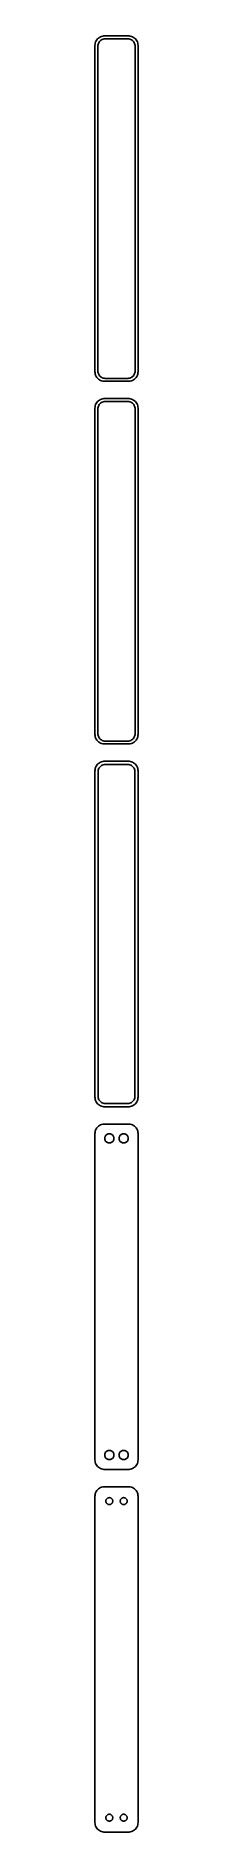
# Model space of a CAD drawing. Header units: metres. Extents: x -11 to 11, y 666 to 1602.
import ezdxf

# ---------------------------------------------------------------- set-up
doc = ezdxf.new("R2010")
doc.units = ezdxf.units.M

msp = doc.modelspace()

# ---------------------------------------------------------------- linework, layer by layer
for p, q in [((-9.43712, 1600.85), (-9.89484, 1600.42)), ((-8.92912, 1601.22), (-9.43712, 1600.85)), ((-8.37889, 1601.52), (-8.92912, 1601.22)), ((-7.79507, 1601.76), (-8.37889, 1601.52)), ((-7.1869, 1601.91), (-7.79507, 1601.76)), ((-6.56395, 1601.99), (-7.1869, 1601.91)), ((6.56395, 1601.99), (-6.56395, 1601.99)), ((7.1869, 1601.91), (6.56395, 1601.99)), ((7.79507, 1601.76), (7.1869, 1601.91)), ((8.37889, 1601.52), (7.79507, 1601.76)), ((8.92912, 1601.22), (8.37889, 1601.52)), ((9.43712, 1600.85), (8.92912, 1601.22)), ((9.89484, 1600.42), (9.43712, 1600.85)), ((-11.2106, 1597.63), (-11.25, 1597)), ((-11.25, 1597), (-11.25, 1427)), ((-11.0929, 1598.24), (-11.2106, 1597.63)), ((-10.8989, 1598.84), (-11.0929, 1598.24)), ((-10.6315, 1599.41), (-10.8989, 1598.84)), ((-10.2951, 1599.94), (-10.6315, 1599.41)), ((-9.89484, 1600.42), (-10.2951, 1599.94)), ((-9.75, 1596.5), (-9.71844, 1597)), ((-9.75, 1427.5), (-9.75, 1596.5)), ((-9.71844, 1597), (-9.62433, 1597.49)), ((-9.62433, 1597.49), (-9.4691, 1597.97)), ((-9.4691, 1597.97), (-9.25522, 1598.43)), ((-9.25522, 1598.43), (-8.98605, 1598.85)), ((-8.98605, 1598.85), (-8.66586, 1599.24)), ((-8.66586, 1599.24), (-8.29968, 1599.58)), ((-8.29968, 1599.58), (-7.8933, 1599.88)), ((-7.8933, 1599.88), (-7.45311, 1600.12)), ((-7.45311, 1600.12), (-6.98605, 1600.3)), ((-6.98605, 1600.3), (-6.49951, 1600.43)), ((-6.49951, 1600.43), (-6.00116, 1600.49)), ((-6.00116, 1600.49), (6.00116, 1600.49)), ((6.00116, 1600.49), (6.49951, 1600.43)), ((6.49951, 1600.43), (6.98605, 1600.3)), ((6.98605, 1600.3), (7.45311, 1600.12)), ((7.45311, 1600.12), (7.8933, 1599.88)), ((7.8933, 1599.88), (8.29968, 1599.58)), ((8.29968, 1599.58), (8.66586, 1599.24)), ((8.66586, 1599.24), (8.98605, 1598.85)), ((8.98605, 1598.85), (9.25522, 1598.43)), ((9.25522, 1598.43), (9.4691, 1597.97)), ((9.4691, 1597.97), (9.62433, 1597.49)), ((9.62433, 1597.49), (9.71844, 1597)), ((9.71844, 1597), (9.75, 1596.5)), ((9.75, 1596.5), (9.75, 1427.5)), ((10.2951, 1599.94), (9.89484, 1600.42)), ((10.6315, 1599.41), (10.2951, 1599.94)), ((10.8989, 1598.84), (10.6315, 1599.41)), ((11.0929, 1598.24), (10.8989, 1598.84)), ((11.2106, 1597.63), (11.0929, 1598.24)), ((11.25, 1597), (11.2106, 1597.63)), ((11.25, 1427), (11.25, 1597)), ((-11.25, 1427), (-11.2106, 1426.37)), ((-11.2106, 1426.37), (-11.0929, 1425.76)), ((-11.0929, 1425.76), (-10.8989, 1425.16)), ((-10.8989, 1425.16), (-10.6315, 1424.59)), ((-10.6315, 1424.59), (-10.2951, 1424.06)), ((-10.2951, 1424.06), (-9.89484, 1423.58)), ((-9.89484, 1423.58), (-9.43712, 1423.15)), ((-9.71844, 1427), (-9.75, 1427.5)), ((-9.62433, 1426.51), (-9.71844, 1427)), ((-9.4691, 1426.03), (-9.62433, 1426.51)), ((-9.25522, 1425.57), (-9.4691, 1426.03)), ((-9.43712, 1423.15), (-8.92912, 1422.78)), ((-8.98605, 1425.15), (-9.25522, 1425.57)), ((-8.66586, 1424.76), (-8.98605, 1425.15)), ((-8.92912, 1422.78), (-8.37889, 1422.48)), ((-8.29968, 1424.42), (-8.66586, 1424.76)), ((-7.8933, 1424.12), (-8.29968, 1424.42)), ((-7.45311, 1423.88), (-7.8933, 1424.12)), ((-6.98605, 1423.7), (-7.45311, 1423.88)), ((-6.49951, 1423.57), (-6.98605, 1423.7)), ((-6.00116, 1423.51), (-6.49951, 1423.57)), ((6.00116, 1423.51), (-6.00116, 1423.51)), ((6.49951, 1423.57), (6.00116, 1423.51)), ((6.98605, 1423.7), (6.49951, 1423.57)), ((7.45311, 1423.88), (6.98605, 1423.7)), ((7.8933, 1424.12), (7.45311, 1423.88)), ((8.29968, 1424.42), (7.8933, 1424.12)), ((8.66586, 1424.76), (8.29968, 1424.42)), ((8.37889, 1422.48), (8.92912, 1422.78)), ((8.98605, 1425.15), (8.66586, 1424.76)), ((8.92912, 1422.78), (9.43712, 1423.15)), ((9.25522, 1425.57), (8.98605, 1425.15)), ((9.4691, 1426.03), (9.25522, 1425.57)), ((9.43712, 1423.15), (9.89484, 1423.58)), ((9.62433, 1426.51), (9.4691, 1426.03)), ((9.71844, 1427), (9.62433, 1426.51)), ((9.75, 1427.5), (9.71844, 1427)), ((9.89484, 1423.58), (10.2951, 1424.06)), ((10.2951, 1424.06), (10.6315, 1424.59)), ((10.6315, 1424.59), (10.8989, 1425.16)), ((10.8989, 1425.16), (11.0929, 1425.76)), ((11.0929, 1425.76), (11.2106, 1426.37)), ((11.2106, 1426.37), (11.25, 1427)), ((-8.37889, 1422.48), (-7.79507, 1422.24)), ((-7.79507, 1422.24), (-7.1869, 1422.09)), ((-7.1869, 1422.09), (-6.56395, 1422.01)), ((-6.56395, 1422.01), (6.56395, 1422.01)), ((6.56395, 1422.01), (7.1869, 1422.09)), ((7.1869, 1422.09), (7.79507, 1422.24)), ((7.79507, 1422.24), (8.37889, 1422.48)), ((-11.2106, 1408.63), (-11.25, 1408)), ((-11.25, 1408), (-11.25, 1238)), ((-11.0929, 1409.24), (-11.2106, 1408.63)), ((-10.8989, 1409.84), (-11.0929, 1409.24)), ((-10.6315, 1410.41), (-10.8989, 1409.84)), ((-10.2951, 1410.94), (-10.6315, 1410.41)), ((-9.89484, 1411.42), (-10.2951, 1410.94)), ((-9.43712, 1411.85), (-9.89484, 1411.42)), ((-9.75, 1407.5), (-9.71844, 1408)), ((-9.75, 1238.5), (-9.75, 1407.5)), ((-9.71844, 1408), (-9.62433, 1408.49)), ((-9.62433, 1408.49), (-9.4691, 1408.97)), ((-9.4691, 1408.97), (-9.25522, 1409.43)), ((-8.92912, 1412.22), (-9.43712, 1411.85)), ((-9.25522, 1409.43), (-8.98605, 1409.85)), ((-8.98605, 1409.85), (-8.66586, 1410.24)), ((-8.37889, 1412.52), (-8.92912, 1412.22)), ((-8.66586, 1410.24), (-8.29968, 1410.58)), ((-7.79507, 1412.76), (-8.37889, 1412.52)), ((-8.29968, 1410.58), (-7.8933, 1410.88)), ((-7.8933, 1410.88), (-7.45311, 1411.12)), ((-7.1869, 1412.91), (-7.79507, 1412.76)), ((-7.45311, 1411.12), (-6.98605, 1411.3)), ((-6.56395, 1412.99), (-7.1869, 1412.91)), ((-6.98605, 1411.3), (-6.49951, 1411.43)), ((6.56395, 1412.99), (-6.56395, 1412.99)), ((-6.49951, 1411.43), (-6.00116, 1411.49)), ((-6.00116, 1411.49), (6.00116, 1411.49)), ((6.00116, 1411.49), (6.49951, 1411.43)), ((6.49951, 1411.43), (6.98605, 1411.3)), ((7.1869, 1412.91), (6.56395, 1412.99)), ((6.98605, 1411.3), (7.45311, 1411.12)), ((7.79507, 1412.76), (7.1869, 1412.91)), ((7.45311, 1411.12), (7.8933, 1410.88)), ((8.37889, 1412.52), (7.79507, 1412.76)), ((7.8933, 1410.88), (8.29968, 1410.58)), ((8.29968, 1410.58), (8.66586, 1410.24)), ((8.92912, 1412.22), (8.37889, 1412.52)), ((8.66586, 1410.24), (8.98605, 1409.85)), ((9.43712, 1411.85), (8.92912, 1412.22)), ((8.98605, 1409.85), (9.25522, 1409.43)), ((9.25522, 1409.43), (9.4691, 1408.97)), ((9.89484, 1411.42), (9.43712, 1411.85)), ((9.4691, 1408.97), (9.62433, 1408.49)), ((9.62433, 1408.49), (9.71844, 1408)), ((9.71844, 1408), (9.75, 1407.5)), ((9.75, 1407.5), (9.75, 1238.5)), ((10.2951, 1410.94), (9.89484, 1411.42)), ((10.6315, 1410.41), (10.2951, 1410.94)), ((10.8989, 1409.84), (10.6315, 1410.41)), ((11.0929, 1409.24), (10.8989, 1409.84)), ((11.2106, 1408.63), (11.0929, 1409.24)), ((11.25, 1408), (11.2106, 1408.63)), ((11.25, 1238), (11.25, 1408)), ((-11.25, 1238), (-11.2106, 1237.37)), ((-11.2106, 1237.37), (-11.0929, 1236.76)), ((-11.0929, 1236.76), (-10.8989, 1236.16)), ((-10.8989, 1236.16), (-10.6315, 1235.59)), ((-10.6315, 1235.59), (-10.2951, 1235.06)), ((-9.71844, 1238), (-9.75, 1238.5)), ((-9.62433, 1237.51), (-9.71844, 1238)), ((-9.4691, 1237.03), (-9.62433, 1237.51)), ((-9.25522, 1236.57), (-9.4691, 1237.03)), ((-8.98605, 1236.15), (-9.25522, 1236.57)), ((-8.66586, 1235.76), (-8.98605, 1236.15)), ((-8.29968, 1235.42), (-8.66586, 1235.76)), ((8.66586, 1235.76), (8.29968, 1235.42)), ((8.98605, 1236.15), (8.66586, 1235.76)), ((9.25522, 1236.57), (8.98605, 1236.15)), ((9.4691, 1237.03), (9.25522, 1236.57)), ((9.62433, 1237.51), (9.4691, 1237.03)), ((9.71844, 1238), (9.62433, 1237.51)), ((9.75, 1238.5), (9.71844, 1238)), ((10.2951, 1235.06), (10.6315, 1235.59)), ((10.6315, 1235.59), (10.8989, 1236.16)), ((10.8989, 1236.16), (11.0929, 1236.76)), ((11.0929, 1236.76), (11.2106, 1237.37)), ((11.2106, 1237.37), (11.25, 1238)), ((-10.2951, 1235.06), (-9.89484, 1234.58)), ((-9.89484, 1234.58), (-9.43712, 1234.15)), ((-9.43712, 1234.15), (-8.92912, 1233.78)), ((-8.92912, 1233.78), (-8.37889, 1233.48)), ((-8.37889, 1233.48), (-7.79507, 1233.24)), ((-7.8933, 1235.12), (-8.29968, 1235.42)), ((-7.45311, 1234.88), (-7.8933, 1235.12)), ((-7.79507, 1233.24), (-7.1869, 1233.09)), ((-6.98605, 1234.7), (-7.45311, 1234.88)), ((-7.1869, 1233.09), (-6.56395, 1233.01)), ((-6.49951, 1234.57), (-6.98605, 1234.7)), ((-6.56395, 1233.01), (6.56395, 1233.01)), ((-6.00116, 1234.51), (-6.49951, 1234.57)), ((6.00116, 1234.51), (-6.00116, 1234.51)), ((6.49951, 1234.57), (6.00116, 1234.51)), ((6.98605, 1234.7), (6.49951, 1234.57)), ((6.56395, 1233.01), (7.1869, 1233.09)), ((7.45311, 1234.88), (6.98605, 1234.7)), ((7.1869, 1233.09), (7.79507, 1233.24)), ((7.8933, 1235.12), (7.45311, 1234.88)), ((7.79507, 1233.24), (8.37889, 1233.48)), ((8.29968, 1235.42), (7.8933, 1235.12)), ((8.37889, 1233.48), (8.92912, 1233.78)), ((8.92912, 1233.78), (9.43712, 1234.15)), ((9.43712, 1234.15), (9.89484, 1234.58)), ((9.89484, 1234.58), (10.2951, 1235.06)), ((-11.2106, 1219.63), (-11.25, 1219)), ((-11.25, 1219), (-11.25, 1049)), ((-11.0929, 1220.24), (-11.2106, 1219.63)), ((-10.8989, 1220.84), (-11.0929, 1220.24)), ((-10.6315, 1221.41), (-10.8989, 1220.84)), ((-10.2951, 1221.94), (-10.6315, 1221.41)), ((-9.89484, 1222.42), (-10.2951, 1221.94)), ((-9.43712, 1222.85), (-9.89484, 1222.42)), ((-9.62262, 1218.5), (-9.59209, 1218.99)), ((-9.62262, 1049.5), (-9.62262, 1218.5)), ((-9.59209, 1218.99), (-9.50096, 1219.46)), ((-9.50096, 1219.46), (-9.35068, 1219.93)), ((-8.92912, 1223.22), (-9.43712, 1222.85)), ((-9.35068, 1219.93), (-9.1436, 1220.37)), ((-9.1436, 1220.37), (-8.88301, 1220.78)), ((-8.37889, 1223.52), (-8.92912, 1223.22)), ((-8.88301, 1220.78), (-8.57301, 1221.15)), ((-8.57301, 1221.15), (-8.21851, 1221.48)), ((-7.79507, 1223.76), (-8.37889, 1223.52)), ((-8.21851, 1221.48), (-7.82506, 1221.77)), ((-7.82506, 1221.77), (-7.39888, 1222)), ((-7.1869, 1223.91), (-7.79507, 1223.76)), ((-7.39888, 1222), (-6.9467, 1222.18)), ((-6.56395, 1223.99), (-7.1869, 1223.91)), ((-6.9467, 1222.18), (-6.47565, 1222.3)), ((6.56395, 1223.99), (-6.56395, 1223.99)), ((-6.47565, 1222.3), (-5.99316, 1222.36)), ((-5.99316, 1222.36), (5.99316, 1222.36)), ((5.99316, 1222.36), (6.47565, 1222.3)), ((6.47565, 1222.3), (6.9467, 1222.18)), ((7.1869, 1223.91), (6.56395, 1223.99)), ((6.9467, 1222.18), (7.39888, 1222)), ((7.79507, 1223.76), (7.1869, 1223.91)), ((7.39888, 1222), (7.82506, 1221.77)), ((8.37889, 1223.52), (7.79507, 1223.76)), ((7.82506, 1221.77), (8.21851, 1221.48)), ((8.21851, 1221.48), (8.57301, 1221.15)), ((8.92912, 1223.22), (8.37889, 1223.52)), ((8.57301, 1221.15), (8.88301, 1220.78)), ((8.88301, 1220.78), (9.1436, 1220.37)), ((9.43712, 1222.85), (8.92912, 1223.22)), ((9.1436, 1220.37), (9.35068, 1219.93)), ((9.35068, 1219.93), (9.50096, 1219.46)), ((9.89484, 1222.42), (9.43712, 1222.85)), ((9.50096, 1219.46), (9.59209, 1218.99)), ((9.59209, 1218.99), (9.62262, 1218.5)), ((9.62262, 1218.5), (9.62262, 1049.5)), ((10.2951, 1221.94), (9.89484, 1222.42)), ((10.6315, 1221.41), (10.2951, 1221.94)), ((10.8989, 1220.84), (10.6315, 1221.41)), ((11.0929, 1220.24), (10.8989, 1220.84)), ((11.2106, 1219.63), (11.0929, 1220.24)), ((11.25, 1219), (11.2106, 1219.63)), ((11.25, 1049), (11.25, 1219)), ((-11.25, 1049), (-11.2106, 1048.37)), ((-11.2106, 1048.37), (-11.0929, 1047.76)), ((-9.59209, 1049.01), (-9.62262, 1049.5)), ((-9.50096, 1048.54), (-9.59209, 1049.01)), ((-9.35068, 1048.07), (-9.50096, 1048.54)), ((9.50096, 1048.54), (9.35068, 1048.07)), ((9.59209, 1049.01), (9.50096, 1048.54)), ((9.62262, 1049.5), (9.59209, 1049.01)), ((11.0929, 1047.76), (11.2106, 1048.37)), ((11.2106, 1048.37), (11.25, 1049)), ((-11.0929, 1047.76), (-10.8989, 1047.16)), ((-10.8989, 1047.16), (-10.6315, 1046.59)), ((-10.6315, 1046.59), (-10.2951, 1046.06)), ((-10.2951, 1046.06), (-9.89484, 1045.58)), ((-9.89484, 1045.58), (-9.43712, 1045.15)), ((-9.43712, 1045.15), (-8.92912, 1044.78)), ((-9.1436, 1047.63), (-9.35068, 1048.07)), ((-8.88301, 1047.22), (-9.1436, 1047.63)), ((-8.92912, 1044.78), (-8.37889, 1044.48)), ((-8.57301, 1046.85), (-8.88301, 1047.22)), ((-8.21851, 1046.52), (-8.57301, 1046.85)), ((-8.37889, 1044.48), (-7.79507, 1044.24)), ((-7.82506, 1046.23), (-8.21851, 1046.52)), ((-7.39888, 1046), (-7.82506, 1046.23)), ((-7.79507, 1044.24), (-7.1869, 1044.09)), ((-6.9467, 1045.82), (-7.39888, 1046)), ((-7.1869, 1044.09), (-6.56395, 1044.01)), ((-6.47565, 1045.7), (-6.9467, 1045.82)), ((-6.56395, 1044.01), (6.56395, 1044.01)), ((-5.99316, 1045.64), (-6.47565, 1045.7)), ((5.99316, 1045.64), (-5.99316, 1045.64)), ((6.47565, 1045.7), (5.99316, 1045.64)), ((6.9467, 1045.82), (6.47565, 1045.7)), ((6.56395, 1044.01), (7.1869, 1044.09)), ((7.39888, 1046), (6.9467, 1045.82)), ((7.1869, 1044.09), (7.79507, 1044.24)), ((7.82506, 1046.23), (7.39888, 1046)), ((7.79507, 1044.24), (8.37889, 1044.48)), ((8.21851, 1046.52), (7.82506, 1046.23)), ((8.57301, 1046.85), (8.21851, 1046.52)), ((8.37889, 1044.48), (8.92912, 1044.78)), ((8.88301, 1047.22), (8.57301, 1046.85)), ((9.1436, 1047.63), (8.88301, 1047.22)), ((8.92912, 1044.78), (9.43712, 1045.15)), ((9.35068, 1048.07), (9.1436, 1047.63)), ((9.43712, 1045.15), (9.89484, 1045.58)), ((9.89484, 1045.58), (10.2951, 1046.06)), ((10.2951, 1046.06), (10.6315, 1046.59)), ((10.6315, 1046.59), (10.8989, 1047.16)), ((10.8989, 1047.16), (11.0929, 1047.76)), ((-11.2106, 1030.63), (-11.25, 1030)), ((-11.25, 1030), (-11.25, 860)), ((-11.0929, 1031.24), (-11.2106, 1030.63)), ((-10.8989, 1031.84), (-11.0929, 1031.24)), ((-10.6315, 1032.41), (-10.8989, 1031.84)), ((-10.2951, 1032.94), (-10.6315, 1032.41)), ((-9.89484, 1033.42), (-10.2951, 1032.94)), ((-9.43712, 1033.85), (-9.89484, 1033.42)), ((-8.92912, 1034.22), (-9.43712, 1033.85)), ((-8.37889, 1034.52), (-8.92912, 1034.22)), ((-7.79507, 1034.76), (-8.37889, 1034.52)), ((-7.1869, 1034.91), (-7.79507, 1034.76)), ((-6.56395, 1034.99), (-7.1869, 1034.91)), ((6.56395, 1034.99), (-6.56395, 1034.99)), ((-5.03598, 1029.53), (-4.77187, 1029.67)), ((-4.77187, 1029.67), (-4.49164, 1029.78)), ((-4.49164, 1029.78), (-4.19971, 1029.86)), ((-4.19971, 1029.86), (-3.9007, 1029.9)), ((-3.9007, 1029.9), (-3.59929, 1029.9)), ((-3.59929, 1029.9), (-3.30028, 1029.86)), ((-3.30028, 1029.86), (-3.00835, 1029.78)), ((-3.00835, 1029.78), (-2.72812, 1029.67)), ((-2.72812, 1029.67), (-2.464, 1029.53)), ((2.464, 1029.53), (2.72812, 1029.67)), ((2.72812, 1029.67), (3.00835, 1029.78)), ((3.00835, 1029.78), (3.30028, 1029.86)), ((3.30028, 1029.86), (3.59929, 1029.9)), ((3.59929, 1029.9), (3.9007, 1029.9)), ((3.9007, 1029.9), (4.19971, 1029.86)), ((4.19971, 1029.86), (4.49164, 1029.78)), ((4.49164, 1029.78), (4.77187, 1029.67)), ((4.77187, 1029.67), (5.03598, 1029.53)), ((7.1869, 1034.91), (6.56395, 1034.99)), ((7.79507, 1034.76), (7.1869, 1034.91)), ((8.37889, 1034.52), (7.79507, 1034.76)), ((8.92912, 1034.22), (8.37889, 1034.52)), ((9.43712, 1033.85), (8.92912, 1034.22)), ((9.89484, 1033.42), (9.43712, 1033.85)), ((10.2951, 1032.94), (9.89484, 1033.42)), ((10.6315, 1032.41), (10.2951, 1032.94)), ((10.8989, 1031.84), (10.6315, 1032.41)), ((11.0929, 1031.24), (10.8989, 1031.84)), ((11.2106, 1030.63), (11.0929, 1031.24)), ((11.25, 1030), (11.2106, 1030.63)), ((11.25, 860), (11.25, 1030)), ((-6.14999, 1027.5), (-6.13107, 1027.8)), ((-6.13107, 1027.2), (-6.14999, 1027.5)), ((-6.13107, 1027.8), (-6.07458, 1028.1)), ((-6.07458, 1026.9), (-6.13107, 1027.2)), ((-6.07458, 1028.1), (-5.98146, 1028.38)), ((-5.98146, 1026.62), (-6.07458, 1026.9)), ((-5.98146, 1028.38), (-5.85313, 1028.66)), ((-5.85313, 1026.34), (-5.98146, 1026.62)), ((-5.85313, 1028.66), (-5.69164, 1028.91)), ((-5.69164, 1026.09), (-5.85313, 1026.34)), ((-5.69164, 1028.91), (-5.49951, 1029.14)), ((-5.49951, 1025.86), (-5.69164, 1026.09)), ((-5.49951, 1029.14), (-5.27982, 1029.35)), ((-5.27982, 1025.65), (-5.49951, 1025.86)), ((-5.27982, 1029.35), (-5.03598, 1029.53)), ((-5.03598, 1025.47), (-5.27982, 1025.65)), ((-4.77187, 1025.33), (-5.03598, 1025.47)), ((-4.49164, 1025.22), (-4.77187, 1025.33)), ((-4.19971, 1025.14), (-4.49164, 1025.22)), ((-3.9007, 1025.1), (-4.19971, 1025.14)), ((-3.59929, 1025.1), (-3.9007, 1025.1)), ((-3.30028, 1025.14), (-3.59929, 1025.1)), ((-3.00835, 1025.22), (-3.30028, 1025.14)), ((-2.72812, 1025.33), (-3.00835, 1025.22)), ((-2.464, 1025.47), (-2.72812, 1025.33)), ((-2.464, 1029.53), (-2.22017, 1029.35)), ((-2.22017, 1025.65), (-2.464, 1025.47)), ((-2.22017, 1029.35), (-2.00047, 1029.14)), ((-2.00047, 1025.86), (-2.22017, 1025.65)), ((-2.00047, 1029.14), (-1.80835, 1028.91)), ((-1.80835, 1026.09), (-2.00047, 1025.86)), ((-1.80835, 1028.91), (-1.64685, 1028.66)), ((-1.64685, 1026.34), (-1.80835, 1026.09)), ((-1.64685, 1028.66), (-1.51852, 1028.38)), ((-1.51852, 1026.62), (-1.64685, 1026.34)), ((-1.51852, 1028.38), (-1.4254, 1028.1)), ((-1.4254, 1026.9), (-1.51852, 1026.62)), ((-1.4254, 1028.1), (-1.36891, 1027.8)), ((-1.36891, 1027.2), (-1.4254, 1026.9)), ((-1.36891, 1027.8), (-1.34999, 1027.5)), ((-1.34999, 1027.5), (-1.36891, 1027.2)), ((1.34999, 1027.5), (1.36891, 1027.8)), ((1.36891, 1027.2), (1.34999, 1027.5)), ((1.36891, 1027.8), (1.4254, 1028.1)), ((1.4254, 1026.9), (1.36891, 1027.2)), ((1.4254, 1028.1), (1.51852, 1028.38)), ((1.51852, 1026.62), (1.4254, 1026.9)), ((1.51852, 1028.38), (1.64685, 1028.66)), ((1.64685, 1026.34), (1.51852, 1026.62)), ((1.64685, 1028.66), (1.80835, 1028.91)), ((1.80835, 1026.09), (1.64685, 1026.34)), ((1.80835, 1028.91), (2.00047, 1029.14)), ((2.00047, 1025.86), (1.80835, 1026.09)), ((2.00047, 1029.14), (2.22017, 1029.35)), ((2.22017, 1025.65), (2.00047, 1025.86)), ((2.22017, 1029.35), (2.464, 1029.53)), ((2.464, 1025.47), (2.22017, 1025.65)), ((2.72812, 1025.33), (2.464, 1025.47)), ((3.00835, 1025.22), (2.72812, 1025.33)), ((3.30028, 1025.14), (3.00835, 1025.22)), ((3.59929, 1025.1), (3.30028, 1025.14)), ((3.9007, 1025.1), (3.59929, 1025.1)), ((4.19971, 1025.14), (3.9007, 1025.1)), ((4.49164, 1025.22), (4.19971, 1025.14)), ((4.77187, 1025.33), (4.49164, 1025.22)), ((5.03598, 1025.47), (4.77187, 1025.33)), ((5.03598, 1029.53), (5.27982, 1029.35)), ((5.27982, 1025.65), (5.03598, 1025.47)), ((5.27982, 1029.35), (5.49951, 1029.14)), ((5.49951, 1025.86), (5.27982, 1025.65)), ((5.49951, 1029.14), (5.69164, 1028.91)), ((5.69164, 1026.09), (5.49951, 1025.86)), ((5.69164, 1028.91), (5.85313, 1028.66)), ((5.85313, 1026.34), (5.69164, 1026.09)), ((5.85313, 1028.66), (5.98146, 1028.38)), ((5.98146, 1026.62), (5.85313, 1026.34)), ((5.98146, 1028.38), (6.07458, 1028.1)), ((6.07458, 1026.9), (5.98146, 1026.62)), ((6.07458, 1028.1), (6.13107, 1027.8)), ((6.13107, 1027.2), (6.07458, 1026.9)), ((6.13107, 1027.8), (6.14999, 1027.5)), ((6.14999, 1027.5), (6.13107, 1027.2)), ((-6.14999, 862.5), (-6.13107, 862.801)), ((-6.13107, 862.199), (-6.14999, 862.5)), ((-6.13107, 862.801), (-6.07458, 863.097)), ((-6.07458, 861.903), (-6.13107, 862.199)), ((-6.07458, 863.097), (-5.98146, 863.383)), ((-5.98146, 861.617), (-6.07458, 861.903)), ((-5.98146, 863.383), (-5.85313, 863.656)), ((-5.85313, 861.344), (-5.98146, 861.617)), ((-5.85313, 863.656), (-5.69164, 863.911)), ((-5.69164, 861.089), (-5.85313, 861.344)), ((-5.69164, 863.911), (-5.49951, 864.143)), ((-5.49951, 864.143), (-5.27982, 864.349)), ((-5.27982, 864.349), (-5.03598, 864.526)), ((-5.03598, 864.526), (-4.77187, 864.672)), ((-4.77187, 864.672), (-4.49164, 864.783)), ((-4.49164, 864.783), (-4.19971, 864.857)), ((-4.19971, 864.857), (-3.9007, 864.895)), ((-3.9007, 864.895), (-3.59929, 864.895)), ((-3.59929, 864.895), (-3.30028, 864.857)), ((-3.30028, 864.857), (-3.00835, 864.783)), ((-3.00835, 864.783), (-2.72812, 864.672)), ((-2.72812, 864.672), (-2.464, 864.526)), ((-2.464, 864.526), (-2.22017, 864.349)), ((-2.22017, 864.349), (-2.00047, 864.143)), ((-2.00047, 864.143), (-1.80835, 863.911)), ((-1.80835, 863.911), (-1.64685, 863.656)), ((-1.64685, 861.344), (-1.80835, 861.089)), ((-1.64685, 863.656), (-1.51852, 863.383)), ((-1.51852, 861.617), (-1.64685, 861.344)), ((-1.51852, 863.383), (-1.4254, 863.097)), ((-1.4254, 861.903), (-1.51852, 861.617)), ((-1.4254, 863.097), (-1.36891, 862.801)), ((-1.36891, 862.199), (-1.4254, 861.903)), ((-1.36891, 862.801), (-1.34999, 862.5)), ((-1.34999, 862.5), (-1.36891, 862.199)), ((1.34999, 862.5), (1.36891, 862.801)), ((1.36891, 862.199), (1.34999, 862.5)), ((1.36891, 862.801), (1.4254, 863.097)), ((1.4254, 861.903), (1.36891, 862.199)), ((1.4254, 863.097), (1.51852, 863.383)), ((1.51852, 861.617), (1.4254, 861.903)), ((1.51852, 863.383), (1.64685, 863.656)), ((1.64685, 861.344), (1.51852, 861.617)), ((1.64685, 863.656), (1.80835, 863.911)), ((1.80835, 861.089), (1.64685, 861.344)), ((1.80835, 863.911), (2.00047, 864.143)), ((2.00047, 864.143), (2.22017, 864.349)), ((2.22017, 864.349), (2.464, 864.526)), ((2.464, 864.526), (2.72812, 864.672)), ((2.72812, 864.672), (3.00835, 864.783)), ((3.00835, 864.783), (3.30028, 864.857)), ((3.30028, 864.857), (3.59929, 864.895)), ((3.59929, 864.895), (3.9007, 864.895)), ((3.9007, 864.895), (4.19971, 864.857)), ((4.19971, 864.857), (4.49164, 864.783)), ((4.49164, 864.783), (4.77187, 864.672)), ((4.77187, 864.672), (5.03598, 864.526)), ((5.03598, 864.526), (5.27982, 864.349)), ((5.27982, 864.349), (5.49951, 864.143)), ((5.49951, 864.143), (5.69164, 863.911)), ((5.69164, 863.911), (5.85313, 863.656)), ((5.85313, 861.344), (5.69164, 861.089)), ((5.85313, 863.656), (5.98146, 863.383)), ((5.98146, 861.617), (5.85313, 861.344)), ((5.98146, 863.383), (6.07458, 863.097)), ((6.07458, 861.903), (5.98146, 861.617)), ((6.07458, 863.097), (6.13107, 862.801)), ((6.13107, 862.199), (6.07458, 861.903)), ((6.13107, 862.801), (6.14999, 862.5)), ((6.14999, 862.5), (6.13107, 862.199)), ((-11.25, 860), (-11.2106, 859.373)), ((-11.2106, 859.373), (-11.0929, 858.757)), ((-11.0929, 858.757), (-10.8989, 858.159)), ((-10.8989, 858.159), (-10.6315, 857.591)), ((-10.6315, 857.591), (-10.2951, 857.061)), ((-10.2951, 857.061), (-9.89484, 856.577)), ((-9.89484, 856.577), (-9.43712, 856.147)), ((-9.43712, 856.147), (-8.92912, 855.778)), ((-8.92912, 855.778), (-8.37889, 855.476)), ((-8.37889, 855.476), (-7.79507, 855.245)), ((-7.79507, 855.245), (-7.1869, 855.089)), ((-7.1869, 855.089), (-6.56395, 855.01)), ((-6.56395, 855.01), (6.56395, 855.01)), ((-5.49951, 860.857), (-5.69164, 861.089)), ((-5.27982, 860.651), (-5.49951, 860.857)), ((-5.03598, 860.474), (-5.27982, 860.651)), ((-4.77187, 860.328), (-5.03598, 860.474)), ((-4.49164, 860.217), (-4.77187, 860.328)), ((-4.19971, 860.143), (-4.49164, 860.217)), ((-3.9007, 860.105), (-4.19971, 860.143)), ((-3.59929, 860.105), (-3.9007, 860.105)), ((-3.30028, 860.143), (-3.59929, 860.105)), ((-3.00835, 860.217), (-3.30028, 860.143)), ((-2.72812, 860.328), (-3.00835, 860.217)), ((-2.464, 860.474), (-2.72812, 860.328)), ((-2.22017, 860.651), (-2.464, 860.474)), ((-2.00047, 860.857), (-2.22017, 860.651)), ((-1.80835, 861.089), (-2.00047, 860.857)), ((2.00047, 860.857), (1.80835, 861.089)), ((2.22017, 860.651), (2.00047, 860.857)), ((2.464, 860.474), (2.22017, 860.651)), ((2.72812, 860.328), (2.464, 860.474)), ((3.00835, 860.217), (2.72812, 860.328)), ((3.30028, 860.143), (3.00835, 860.217)), ((3.59929, 860.105), (3.30028, 860.143)), ((3.9007, 860.105), (3.59929, 860.105)), ((4.19971, 860.143), (3.9007, 860.105)), ((4.49164, 860.217), (4.19971, 860.143)), ((4.77187, 860.328), (4.49164, 860.217)), ((5.03598, 860.474), (4.77187, 860.328)), ((5.27982, 860.651), (5.03598, 860.474)), ((5.49951, 860.857), (5.27982, 860.651)), ((5.69164, 861.089), (5.49951, 860.857)), ((6.56395, 855.01), (7.1869, 855.089)), ((7.1869, 855.089), (7.79507, 855.245)), ((7.79507, 855.245), (8.37889, 855.476)), ((8.37889, 855.476), (8.92912, 855.778)), ((8.92912, 855.778), (9.43712, 856.147)), ((9.43712, 856.147), (9.89484, 856.577)), ((9.89484, 856.577), (10.2951, 857.061)), ((10.2951, 857.061), (10.6315, 857.591)), ((10.6315, 857.591), (10.8989, 858.159)), ((10.8989, 858.159), (11.0929, 858.757)), ((11.0929, 858.757), (11.2106, 859.373)), ((11.2106, 859.373), (11.25, 860)), ((-10.8989, 842.841), (-11.0929, 842.243)), ((-10.6315, 843.409), (-10.8989, 842.841)), ((-10.2951, 843.939), (-10.6315, 843.409)), ((-9.89484, 844.423), (-10.2951, 843.939)), ((-9.43712, 844.853), (-9.89484, 844.423)), ((-8.92912, 845.222), (-9.43712, 844.853)), ((-8.37889, 845.524), (-8.92912, 845.222)), ((-7.79507, 845.755), (-8.37889, 845.524)), ((-7.1869, 845.911), (-7.79507, 845.755)), ((-6.56395, 845.99), (-7.1869, 845.911)), ((6.56395, 845.99), (-6.56395, 845.99)), ((7.1869, 845.911), (6.56395, 845.99)), ((7.79507, 845.755), (7.1869, 845.911)), ((8.37889, 845.524), (7.79507, 845.755)), ((8.92912, 845.222), (8.37889, 845.524)), ((9.43712, 844.853), (8.92912, 845.222)), ((9.89484, 844.423), (9.43712, 844.853)), ((10.2951, 843.939), (9.89484, 844.423)), ((10.6315, 843.409), (10.2951, 843.939)), ((10.8989, 842.841), (10.6315, 843.409)), ((11.0929, 842.243), (10.8989, 842.841)), ((-11.2106, 841.627), (-11.25, 841)), ((-11.25, 841), (-11.25, 671)), ((-11.0929, 842.243), (-11.2106, 841.627)), ((-5.54999, 838.5), (-5.5358, 838.726)), ((-5.5358, 838.274), (-5.54999, 838.5)), ((-5.5358, 838.726), (-5.49344, 838.948)), ((-5.49344, 838.052), (-5.5358, 838.274)), ((-5.49344, 838.948), (-5.42358, 839.163)), ((-5.42358, 837.837), (-5.49344, 838.052)), ((-5.42358, 839.163), (-5.32735, 839.367)), ((-5.32735, 837.633), (-5.42358, 837.837)), ((-5.32735, 839.367), (-5.20622, 839.558)), ((-5.20622, 837.442), (-5.32735, 837.633)), ((-5.20622, 839.558), (-5.06213, 839.732)), ((-5.06213, 837.268), (-5.20622, 837.442)), ((-5.06213, 839.732), (-4.89735, 839.887)), ((-4.89735, 837.113), (-5.06213, 837.268)), ((-4.89735, 839.887), (-4.71448, 840.02)), ((-4.71448, 836.98), (-4.89735, 837.113)), ((-4.71448, 840.02), (-4.51639, 840.129)), ((-4.51639, 836.871), (-4.71448, 836.98)), ((-4.51639, 840.129), (-4.30623, 840.212)), ((-4.30623, 836.788), (-4.51639, 836.871)), ((-4.30623, 840.212), (-4.08728, 840.268)), ((-4.08728, 836.732), (-4.30623, 836.788)), ((-4.08728, 840.268), (-3.86302, 840.296)), ((-3.86302, 836.704), (-4.08728, 836.732)), ((-3.86302, 840.296), (-3.63696, 840.296)), ((-3.63696, 836.704), (-3.86302, 836.704)), ((-3.63696, 840.296), (-3.4127, 840.268)), ((-3.4127, 836.732), (-3.63696, 836.704)), ((-3.4127, 840.268), (-3.19376, 840.212)), ((-3.19376, 836.788), (-3.4127, 836.732)), ((-3.19376, 840.212), (-2.9836, 840.129)), ((-2.9836, 836.871), (-3.19376, 836.788)), ((-2.9836, 840.129), (-2.78551, 840.02)), ((-2.78551, 836.98), (-2.9836, 836.871)), ((-2.78551, 840.02), (-2.60263, 839.887)), ((-2.60263, 837.113), (-2.78551, 836.98)), ((-2.60263, 839.887), (-2.43785, 839.732)), ((-2.43785, 837.268), (-2.60263, 837.113)), ((-2.43785, 839.732), (-2.29376, 839.558)), ((-2.29376, 837.442), (-2.43785, 837.268)), ((-2.29376, 839.558), (-2.17264, 839.367)), ((-2.17264, 837.633), (-2.29376, 837.442)), ((-2.17264, 839.367), (-2.0764, 839.163)), ((-2.0764, 837.837), (-2.17264, 837.633)), ((-2.0764, 839.163), (-2.00655, 838.948)), ((-2.00655, 838.052), (-2.0764, 837.837)), ((-2.00655, 838.948), (-1.96419, 838.726)), ((-1.96419, 838.274), (-2.00655, 838.052)), ((-1.96419, 838.726), (-1.95, 838.5)), ((-1.95, 838.5), (-1.96419, 838.274)), ((1.95, 838.5), (1.96419, 838.726)), ((1.96419, 838.274), (1.95, 838.5)), ((1.96419, 838.726), (2.00655, 838.948)), ((2.00655, 838.052), (1.96419, 838.274)), ((2.00655, 838.948), (2.0764, 839.163)), ((2.0764, 837.837), (2.00655, 838.052)), ((2.0764, 839.163), (2.17264, 839.367)), ((2.17264, 837.633), (2.0764, 837.837)), ((2.17264, 839.367), (2.29376, 839.558)), ((2.29376, 837.442), (2.17264, 837.633)), ((2.29376, 839.558), (2.43785, 839.732)), ((2.43785, 837.268), (2.29376, 837.442)), ((2.43785, 839.732), (2.60263, 839.887)), ((2.60263, 837.113), (2.43785, 837.268)), ((2.60263, 839.887), (2.78551, 840.02)), ((2.78551, 836.98), (2.60263, 837.113)), ((2.78551, 840.02), (2.9836, 840.129)), ((2.9836, 836.871), (2.78551, 836.98)), ((2.9836, 840.129), (3.19376, 840.212)), ((3.19376, 836.788), (2.9836, 836.871)), ((3.19376, 840.212), (3.4127, 840.268)), ((3.4127, 836.732), (3.19376, 836.788)), ((3.4127, 840.268), (3.63696, 840.296)), ((3.63696, 836.704), (3.4127, 836.732)), ((3.63696, 840.296), (3.86302, 840.296)), ((3.86302, 836.704), (3.63696, 836.704)), ((3.86302, 840.296), (4.08728, 840.268)), ((4.08728, 836.732), (3.86302, 836.704)), ((4.08728, 840.268), (4.30623, 840.212)), ((4.30623, 836.788), (4.08728, 836.732)), ((4.30623, 840.212), (4.51639, 840.129)), ((4.51639, 836.871), (4.30623, 836.788)), ((4.51639, 840.129), (4.71448, 840.02)), ((4.71448, 836.98), (4.51639, 836.871)), ((4.71448, 840.02), (4.89735, 839.887)), ((4.89735, 837.113), (4.71448, 836.98)), ((4.89735, 839.887), (5.06213, 839.732)), ((5.06213, 837.268), (4.89735, 837.113)), ((5.06213, 839.732), (5.20622, 839.558)), ((5.20622, 837.442), (5.06213, 837.268)), ((5.20622, 839.558), (5.32735, 839.367)), ((5.32735, 837.633), (5.20622, 837.442)), ((5.32735, 839.367), (5.42358, 839.163)), ((5.42358, 837.837), (5.32735, 837.633)), ((5.42358, 839.163), (5.49344, 838.948)), ((5.49344, 838.052), (5.42358, 837.837)), ((5.49344, 838.948), (5.5358, 838.726)), ((5.5358, 838.274), (5.49344, 838.052)), ((5.5358, 838.726), (5.54999, 838.5)), ((5.54999, 838.5), (5.5358, 838.274)), ((11.2106, 841.627), (11.0929, 842.243)), ((11.25, 841), (11.2106, 841.627)), ((11.25, 671), (11.25, 841)), ((-5.5358, 673.726), (-5.49344, 673.948)), ((-5.49344, 673.948), (-5.42358, 674.163)), ((-5.42358, 674.163), (-5.32735, 674.367)), ((-5.32735, 674.367), (-5.20622, 674.558)), ((-5.20622, 674.558), (-5.06213, 674.732)), ((-5.06213, 674.732), (-4.89735, 674.887)), ((-4.89735, 674.887), (-4.71448, 675.02)), ((-4.71448, 675.02), (-4.51639, 675.129)), ((-4.51639, 675.129), (-4.30623, 675.212)), ((-4.30623, 675.212), (-4.08728, 675.268)), ((-4.08728, 675.268), (-3.86302, 675.296)), ((-3.86302, 675.296), (-3.63696, 675.296)), ((-3.63696, 675.296), (-3.4127, 675.268)), ((-3.4127, 675.268), (-3.19376, 675.212)), ((-3.19376, 675.212), (-2.9836, 675.129)), ((-2.9836, 675.129), (-2.78551, 675.02)), ((-2.78551, 675.02), (-2.60263, 674.887)), ((-2.60263, 674.887), (-2.43785, 674.732)), ((-2.43785, 674.732), (-2.29376, 674.558)), ((-2.29376, 674.558), (-2.17264, 674.367)), ((-2.17264, 674.367), (-2.0764, 674.163)), ((-2.0764, 674.163), (-2.00655, 673.948)), ((-2.00655, 673.948), (-1.96419, 673.726)), ((1.96419, 673.726), (2.00655, 673.948)), ((2.00655, 673.948), (2.0764, 674.163)), ((2.0764, 674.163), (2.17264, 674.367)), ((2.17264, 674.367), (2.29376, 674.558)), ((2.29376, 674.558), (2.43785, 674.732)), ((2.43785, 674.732), (2.60263, 674.887)), ((2.60263, 674.887), (2.78551, 675.02)), ((2.78551, 675.02), (2.9836, 675.129)), ((2.9836, 675.129), (3.19376, 675.212)), ((3.19376, 675.212), (3.4127, 675.268)), ((3.4127, 675.268), (3.63696, 675.296)), ((3.63696, 675.296), (3.86302, 675.296)), ((3.86302, 675.296), (4.08728, 675.268)), ((4.08728, 675.268), (4.30623, 675.212)), ((4.30623, 675.212), (4.51639, 675.129)), ((4.51639, 675.129), (4.71448, 675.02)), ((4.71448, 675.02), (4.89735, 674.887)), ((4.89735, 674.887), (5.06213, 674.732)), ((5.06213, 674.732), (5.20622, 674.558)), ((5.20622, 674.558), (5.32735, 674.367)), ((5.32735, 674.367), (5.42358, 674.163)), ((5.42358, 674.163), (5.49344, 673.948)), ((5.49344, 673.948), (5.5358, 673.726)), ((-11.25, 671), (-11.2106, 670.373)), ((-11.2106, 670.373), (-11.0929, 669.757)), ((-11.0929, 669.757), (-10.8989, 669.159)), ((-10.8989, 669.159), (-10.6315, 668.591)), ((-10.6315, 668.591), (-10.2951, 668.061)), ((-10.2951, 668.061), (-9.89484, 667.577)), ((-9.89484, 667.577), (-9.43712, 667.147)), ((-9.43712, 667.147), (-8.92912, 666.778)), ((-8.92912, 666.778), (-8.37889, 666.476)), ((-8.37889, 666.476), (-7.79507, 666.245)), ((-7.79507, 666.245), (-7.1869, 666.089)), ((-7.1869, 666.089), (-6.56395, 666.01)), ((-6.56395, 666.01), (6.56395, 666.01)), ((-5.54999, 673.5), (-5.5358, 673.726)), ((-5.5358, 673.274), (-5.54999, 673.5)), ((-5.49344, 673.052), (-5.5358, 673.274)), ((-5.42358, 672.837), (-5.49344, 673.052)), ((-5.32735, 672.633), (-5.42358, 672.837)), ((-5.20622, 672.442), (-5.32735, 672.633)), ((-5.06213, 672.268), (-5.20622, 672.442)), ((-4.89735, 672.113), (-5.06213, 672.268)), ((-4.71448, 671.98), (-4.89735, 672.113)), ((-4.51639, 671.871), (-4.71448, 671.98)), ((-4.30623, 671.788), (-4.51639, 671.871)), ((-4.08728, 671.732), (-4.30623, 671.788)), ((-3.86302, 671.704), (-4.08728, 671.732)), ((-3.63696, 671.704), (-3.86302, 671.704)), ((-3.4127, 671.732), (-3.63696, 671.704)), ((-3.19376, 671.788), (-3.4127, 671.732)), ((-2.9836, 671.871), (-3.19376, 671.788)), ((-2.78551, 671.98), (-2.9836, 671.871)), ((-2.60263, 672.113), (-2.78551, 671.98)), ((-2.43785, 672.268), (-2.60263, 672.113)), ((-2.29376, 672.442), (-2.43785, 672.268)), ((-2.17264, 672.633), (-2.29376, 672.442)), ((-2.0764, 672.837), (-2.17264, 672.633)), ((-2.00655, 673.052), (-2.0764, 672.837)), ((-1.96419, 673.274), (-2.00655, 673.052)), ((-1.96419, 673.726), (-1.95, 673.5)), ((-1.95, 673.5), (-1.96419, 673.274)), ((1.95, 673.5), (1.96419, 673.726)), ((1.96419, 673.274), (1.95, 673.5)), ((2.00655, 673.052), (1.96419, 673.274)), ((2.0764, 672.837), (2.00655, 673.052)), ((2.17264, 672.633), (2.0764, 672.837)), ((2.29376, 672.442), (2.17264, 672.633)), ((2.43785, 672.268), (2.29376, 672.442)), ((2.60263, 672.113), (2.43785, 672.268)), ((2.78551, 671.98), (2.60263, 672.113)), ((2.9836, 671.871), (2.78551, 671.98)), ((3.19376, 671.788), (2.9836, 671.871)), ((3.4127, 671.732), (3.19376, 671.788)), ((3.63696, 671.704), (3.4127, 671.732)), ((3.86302, 671.704), (3.63696, 671.704)), ((4.08728, 671.732), (3.86302, 671.704)), ((4.30623, 671.788), (4.08728, 671.732)), ((4.51639, 671.871), (4.30623, 671.788)), ((4.71448, 671.98), (4.51639, 671.871)), ((4.89735, 672.113), (4.71448, 671.98)), ((5.06213, 672.268), (4.89735, 672.113)), ((5.20622, 672.442), (5.06213, 672.268)), ((5.32735, 672.633), (5.20622, 672.442)), ((5.42358, 672.837), (5.32735, 672.633)), ((5.49344, 673.052), (5.42358, 672.837)), ((5.5358, 673.274), (5.49344, 673.052)), ((5.5358, 673.726), (5.54999, 673.5)), ((5.54999, 673.5), (5.5358, 673.274)), ((6.56395, 666.01), (7.1869, 666.089)), ((7.1869, 666.089), (7.79507, 666.245)), ((7.79507, 666.245), (8.37889, 666.476)), ((8.37889, 666.476), (8.92912, 666.778)), ((8.92912, 666.778), (9.43712, 667.147)), ((9.43712, 667.147), (9.89484, 667.577)), ((9.89484, 667.577), (10.2951, 668.061)), ((10.2951, 668.061), (10.6315, 668.591)), ((10.6315, 668.591), (10.8989, 669.159)), ((10.8989, 669.159), (11.0929, 669.757)), ((11.0929, 669.757), (11.2106, 670.373)), ((11.2106, 670.373), (11.25, 671))]:
    msp.add_line(p, q)

doc.saveas('drawing.dxf')
